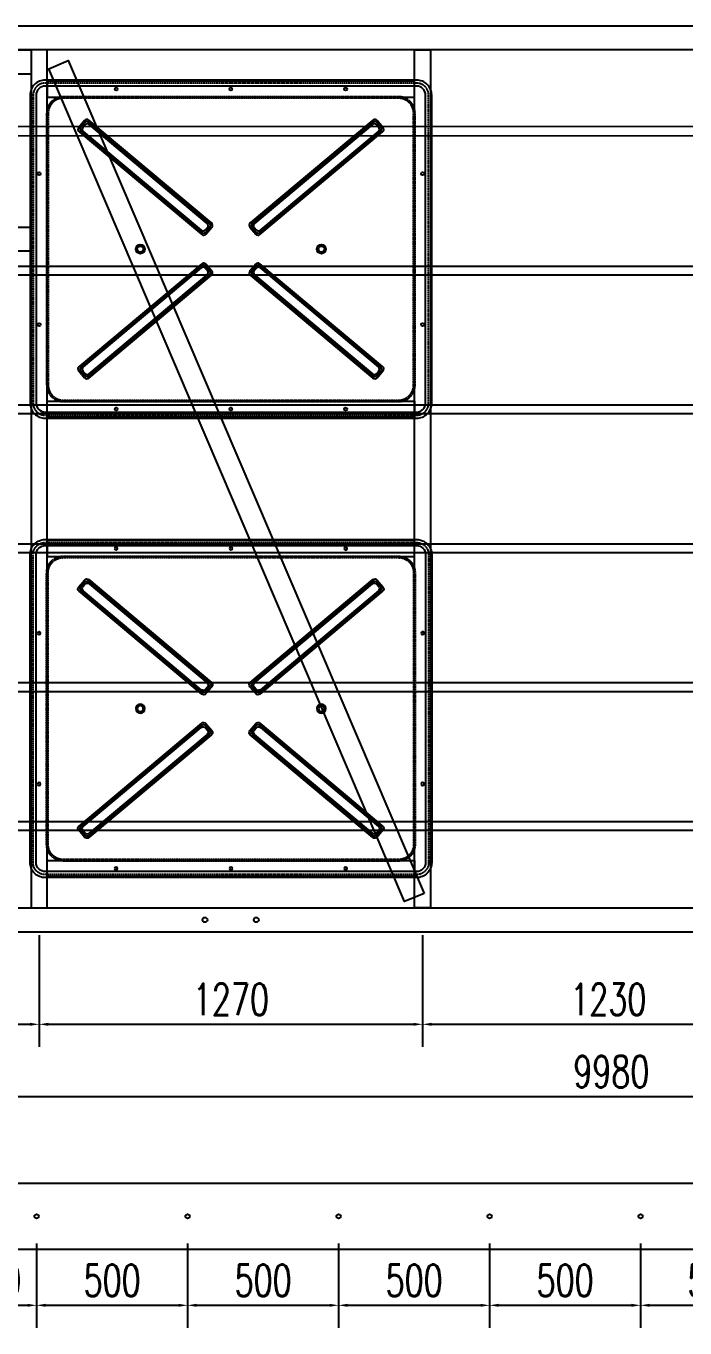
# Model space of a CAD drawing. Header units: millimetres. Extents: x 20612 to 158249, y -13511 to 156976.
# Drawn here: x 70747 to 72929, y 7996 to 12308 of the extents above; entities that cross this region are included whole.
import ezdxf

# ---------------------------------------------------------------- set-up
doc = ezdxf.new("R2010")
doc.units = ezdxf.units.MM
doc.header["$LTSCALE"] = 10
doc.linetypes.add('-6_350_HOLE$0$DASH', pattern=[0.35, 0.25, -0.1])
for name, color, linetype in [('W-FLOAT_BOWL浮筒', 253, 'Continuous'), ('W-STEEL_FRAME钢架', 3, 'Continuous'), ('W-STEEL_KEEL钢龙骨', 5, 'Continuous')]:
    doc.layers.add(name, color=color, linetype=linetype)
doc.styles.add('STANDARD_T3', font='simplex.shx', dxfattribs={"width": 0.7, "bigfont": 'hztxt.shx'})
doc.dimstyles.new('W&&30', dxfattribs={"dimtxt": 105, "dimasz": 30, "dimexe": 75, "dimexo": 90, "dimgap": 30, "dimtad": 1, "dimdec": 0, "dimzin": 0, "dimdsep": 46, "dimtxsty": 'STANDARD_T3', "dimcen": 0.09, "dimclrd": 1, "dimclre": 1, "dimclrt": 7, "dimazin": 2, "dimtfac": 1, "dimtdec": 0, "dimtix": 1, "dimtmove": 2, "dimatfit": 3, "dimfxl": 100, "dimtolj": 1, "dimtzin": 0, "dimarcsym": 0})

# ---------------------------------------------------------------- blocks, each defined once
blk = doc.blocks.new('*D189')
at = {"color": 1, "lineweight": -2, "transparency": 16777216}
for p, q in [((69560.3, 9297.2), (69560.3, 8926.5)), ((70790.3, 9297.2), (70790.3, 8926.5)), ((69590.3, 9001.5), (70760.3, 9001.5))]:
    blk.add_line(p, q, dxfattribs=at)
at = {"color": 1, "transparency": 16777216}
for points in [[(69590.3, 9006.5), (69590.3, 8996.5), (69560.3, 9001.5)], [(70760.3, 9006.5), (70760.3, 8996.5), (70790.3, 9001.5)]]:
    blk.add_solid(points, dxfattribs=at)
at = {"layer": 'Defpoints', "color": 0, "transparency": 16777216}
for p in [(69560.3, 9387.2), (70790.3, 9387.2), (70790.3, 9001.5)]:
    blk.add_point(p, dxfattribs=at)
at = {"color": 7, "transparency": 16777216, "insert": (70175.3, 9084), "char_height": 105, "attachment_point": 5, "style": 'STANDARD_T3'}
blk.add_mtext('\\A1;1230', dxfattribs=at)
blk = doc.blocks.new('*D190')
at = {"color": 1, "lineweight": -2, "transparency": 16777216}
for p, q in [((70790.3, 9297.2), (70790.3, 8926.5)), ((72060.3, 9297.2), (72060.3, 8926.5)), ((70820.3, 9001.5), (72030.3, 9001.5))]:
    blk.add_line(p, q, dxfattribs=at)
at = {"color": 1, "transparency": 16777216}
for points in [[(70820.3, 9006.5), (70820.3, 8996.5), (70790.3, 9001.5)], [(72030.3, 9006.5), (72030.3, 8996.5), (72060.3, 9001.5)]]:
    blk.add_solid(points, dxfattribs=at)
at = {"layer": 'Defpoints', "color": 0, "transparency": 16777216}
for p in [(70790.3, 9387.2), (72060.3, 9387.2), (72060.3, 9001.5)]:
    blk.add_point(p, dxfattribs=at)
at = {"color": 7, "transparency": 16777216, "insert": (71425.3, 9084), "char_height": 105, "attachment_point": 5, "style": 'STANDARD_T3'}
blk.add_mtext('\\A1;1270', dxfattribs=at)
blk = doc.blocks.new('*D191')
at = {"color": 1, "lineweight": -2, "transparency": 16777216}
for p, q in [((72060.3, 9297.2), (72060.3, 8926.5)), ((73290.3, 9297.2), (73290.3, 8926.5)), ((72090.3, 9001.5), (73260.3, 9001.5))]:
    blk.add_line(p, q, dxfattribs=at)
at = {"color": 1, "transparency": 16777216}
for points in [[(72090.3, 9006.5), (72090.3, 8996.5), (72060.3, 9001.5)], [(73260.3, 9006.5), (73260.3, 8996.5), (73290.3, 9001.5)]]:
    blk.add_solid(points, dxfattribs=at)
at = {"layer": 'Defpoints', "color": 0, "transparency": 16777216}
for p in [(72060.3, 9387.2), (73290.3, 9387.2), (73290.3, 9001.5)]:
    blk.add_point(p, dxfattribs=at)
at = {"color": 7, "transparency": 16777216, "insert": (72675.3, 9084), "char_height": 105, "attachment_point": 5, "style": 'STANDARD_T3'}
blk.add_mtext('\\A1;1230', dxfattribs=at)
blk = doc.blocks.new('1')
at = {"layer": 'W-FLOAT_BOWL浮筒'}
for points in [[(10, -25), (540, -25, 0.414214), (550, -15), (550, 15, 0.414214), (540, 25), (10, 25, 0.414214), (0, 15), (0, -15, 0.414214)], [(15, -20), (535, -20, 0.414214), (545, -10), (545, 10, 0.414214), (535, 20), (15, 20, 0.414214), (5, 10), (5, -10, 0.414214)], [(20, -15), (530, -15, 0.414214), (540, -5), (540, 5, 0.414214), (530, 15), (20, 15, 0.414214), (10, 5), (10, -5, 0.414214)]]:
    blk.add_lwpolyline(points, format="xyb", close=True, dxfattribs=at)
blk = doc.blocks.new('fxpm')
at = {"layer": 'W-FLOAT_BOWL浮筒'}
for points in [[(35.4, -1105.4), (1265.4, -1105.4, 0.414214), (1315.4, -1055.4), (1315.4, -35.4, 0.414214), (1265.4, 14.6), (35.4, 14.6, 0.414214), (-14.6, -35.4), (-14.6, -1055.4, 0.414214)], [(35.4, -1085.4), (1265.4, -1085.4, 0.414214), (1295.4, -1055.4), (1295.4, -35.4, 0.414214), (1265.4, -5.4), (35.4, -5.4, 0.414214), (5.4, -35.4), (5.4, -1055.4, 0.414214)]]:
    blk.add_lwpolyline(points, format="xyb", close=True, dxfattribs=at)
at = {"layer": 'W-FLOAT_BOWL浮筒', "linetype": '-6_350_HOLE$0$DASH', "ltscale": 0.1}
for points in [[(35.4, -1095.4), (1265.4, -1095.4, 0.414214), (1305.4, -1055.4), (1305.4, -35.4, 0.414214), (1265.4, 4.6), (35.4, 4.6, 0.414214), (-4.6, -35.4), (-4.6, -1055.4, 0.414214)], [(95.4, -1050.4), (1205.4, -1050.4, 0.414214), (1260.4, -995.4), (1260.4, -95.4, 0.414214), (1205.4, -40.4), (95.4, -40.4, 0.414214), (40.4, -95.4), (40.4, -995.4, 0.414214)], [(95.4, -1045.4), (1205.4, -1045.4, 0.414214), (1255.4, -995.4), (1255.4, -95.4, 0.414214), (1205.4, -45.4), (95.4, -45.4, 0.414214), (45.4, -95.4), (45.4, -995.4, 0.414214)]]:
    blk.add_lwpolyline(points, format="xyb", close=True, dxfattribs=at)
at = {"layer": 'W-FLOAT_BOWL浮筒'}
for centre, radius in [((270.4, -15.4), 5), ((650.4, -15.4), 5), ((1030.4, -15.4), 5), ((15.4, -295.4), 5), ((1285.4, -295.4), 5), ((350.4, -545.4), 15), ((350.4, -545.4), 10), ((950.4, -545.4), 15), ((950.4, -545.4), 10), ((15.4, -795.4), 5), ((1285.4, -795.4), 5), ((270.4, -1075.4), 5), ((650.4, -1075.4), 5), ((1030.4, -1075.4), 5)]:
    blk.add_circle(centre, radius, dxfattribs=at)
for p, rotation in [((156.1, -130.9), 320.0184917511716), ((723.1, -484.3), 39.98150824882561), ((156.1, -959.8), 39.98150824882561), ((723.1, -606.4), 320.0184917511716)]:
    blk.add_blockref('1', p, dxfattribs=dict(at, rotation=rotation))
blk = doc.blocks.new('*U184')
at = {"layer": 'W-STEEL_FRAME钢架'}
for points in [[(-661.5, -1421), (-608.5, -1421), (-608.5, 1421), (-661.5, 1421)], [(661.5, -1421), (608.5, -1421), (608.5, 1421), (661.5, 1421)]]:
    blk.add_lwpolyline(points, close=True, dxfattribs=at)
at = {"layer": 'W-STEEL_FRAME钢架', "color": 2}
for points in [[(-608.5, 1264.5), (608.5, 1264.5), (608.5, 1317.5), (-608.5, 1317.5)], [(-608.5, 257.5), (608.5, 257.5), (608.5, 204.5), (-608.5, 204.5)], [(-608.5, -257.5), (608.5, -257.5), (608.5, -204.5), (-608.5, -204.5)], [(-608.5, -1264.5), (608.5, -1264.5), (608.5, -1317.5), (-608.5, -1317.5)]]:
    blk.add_lwpolyline(points, close=True, dxfattribs=at)
blk = doc.blocks.new('*U185')
at = {"layer": 'W-STEEL_FRAME钢架', "color": 0, "linetype": 'ByBlock', "lineweight": -2, "transparency": 16777216}
blk.add_blockref('*U184', (2500, 0), dxfattribs=at)
blk = doc.blocks.new('*U186')
at = {"layer": 'W-STEEL_KEEL钢龙骨'}
blk.add_lwpolyline([(-4911, 15), (4911, 15), (4911, -15), (-4911, -15)], close=True, dxfattribs=at)
blk = doc.blocks.new('*U187')
at = {"layer": 'W-STEEL_FRAME钢架', "color": 0, "linetype": 'ByBlock', "lineweight": -2, "transparency": 16777216}
for p in [(0, 1840), (0, 1380), (0, 920), (0, 460), (0, 0)]:
    blk.add_blockref('*U186', p, dxfattribs=at)
blk = doc.blocks.new('*D216')
at = {"color": 1, "lineweight": -2, "transparency": 16777216}
for p, q in [((67695.3, 9218.2), (67695.3, 8687.3)), ((77675.3, 9218.2), (77675.3, 8687.3)), ((67725.3, 8762.3), (77645.3, 8762.3))]:
    blk.add_line(p, q, dxfattribs=at)
at = {"color": 1, "transparency": 16777216}
for points in [[(67725.3, 8767.3), (67725.3, 8757.3), (67695.3, 8762.3)], [(77645.3, 8767.3), (77645.3, 8757.3), (77675.3, 8762.3)]]:
    blk.add_solid(points, dxfattribs=at)
at = {"layer": 'Defpoints', "color": 0, "transparency": 16777216}
for p in [(67695.3, 9308.2), (77675.3, 9308.2), (77675.3, 8762.3)]:
    blk.add_point(p, dxfattribs=at)
at = {"color": 7, "transparency": 16777216, "insert": (72685.3, 8844.8), "char_height": 105, "attachment_point": 5, "style": 'STANDARD_T3'}
blk.add_mtext('\\A1;9980', dxfattribs=at)
blk = doc.blocks.new('*U285')
blk.add_circle((0, 0), 7)
blk = doc.blocks.new('*U286')
at = {"color": 0, "linetype": 'ByBlock', "lineweight": -2, "transparency": 16777216}
for p in [(0, 0), (500, 0), (1000, 0), (1500, 0), (2000, 0)]:
    blk.add_blockref('*U285', p, dxfattribs=at)
blk = doc.blocks.new('*D293')
at = {"color": 1, "lineweight": -2, "transparency": 16777216}
for p, q in [((70782, 8275.6), (70782, 7995.7)), ((71282, 8275.6), (71282, 7995.7)), ((70812, 8070.7), (71252, 8070.7))]:
    blk.add_line(p, q, dxfattribs=at)
at = {"color": 1, "transparency": 16777216}
for points in [[(70812, 8075.7), (70812, 8065.7), (70782, 8070.7)], [(71252, 8075.7), (71252, 8065.7), (71282, 8070.7)]]:
    blk.add_solid(points, dxfattribs=at)
at = {"layer": 'Defpoints', "color": 0, "transparency": 16777216}
for p in [(70782, 8365.6), (71282, 8365.6), (71282, 8070.7)]:
    blk.add_point(p, dxfattribs=at)
at = {"color": 7, "transparency": 16777216, "insert": (71032, 8153.2), "char_height": 105, "attachment_point": 5, "style": 'STANDARD_T3'}
blk.add_mtext('\\A1;500', dxfattribs=at)
blk = doc.blocks.new('*D294')
at = {"color": 1, "lineweight": -2, "transparency": 16777216}
for p, q in [((71282, 8275.6), (71282, 7995.7)), ((71782, 8275.6), (71782, 7995.7)), ((71312, 8070.7), (71752, 8070.7))]:
    blk.add_line(p, q, dxfattribs=at)
at = {"color": 1, "transparency": 16777216}
for points in [[(71312, 8075.7), (71312, 8065.7), (71282, 8070.7)], [(71752, 8075.7), (71752, 8065.7), (71782, 8070.7)]]:
    blk.add_solid(points, dxfattribs=at)
at = {"layer": 'Defpoints', "color": 0, "transparency": 16777216}
for p in [(71282, 8365.6), (71782, 8365.6), (71782, 8070.7)]:
    blk.add_point(p, dxfattribs=at)
at = {"color": 7, "transparency": 16777216, "insert": (71532, 8153.2), "char_height": 105, "attachment_point": 5, "style": 'STANDARD_T3'}
blk.add_mtext('\\A1;500', dxfattribs=at)
blk = doc.blocks.new('*D295')
at = {"color": 1, "lineweight": -2, "transparency": 16777216}
for p, q in [((71782, 8275.6), (71782, 7995.7)), ((72282, 8275.6), (72282, 7995.7)), ((71812, 8070.7), (72252, 8070.7))]:
    blk.add_line(p, q, dxfattribs=at)
at = {"color": 1, "transparency": 16777216}
for points in [[(71812, 8075.7), (71812, 8065.7), (71782, 8070.7)], [(72252, 8075.7), (72252, 8065.7), (72282, 8070.7)]]:
    blk.add_solid(points, dxfattribs=at)
at = {"layer": 'Defpoints', "color": 0, "transparency": 16777216}
for p in [(71782, 8365.6), (72282, 8365.6), (72282, 8070.7)]:
    blk.add_point(p, dxfattribs=at)
at = {"color": 7, "transparency": 16777216, "insert": (72032, 8153.2), "char_height": 105, "attachment_point": 5, "style": 'STANDARD_T3'}
blk.add_mtext('\\A1;500', dxfattribs=at)
blk = doc.blocks.new('*D296')
at = {"color": 1, "lineweight": -2, "transparency": 16777216}
for p, q in [((72282, 8275.6), (72282, 7995.7)), ((72782, 8275.6), (72782, 7995.7)), ((72312, 8070.7), (72752, 8070.7))]:
    blk.add_line(p, q, dxfattribs=at)
at = {"color": 1, "transparency": 16777216}
for points in [[(72312, 8075.7), (72312, 8065.7), (72282, 8070.7)], [(72752, 8075.7), (72752, 8065.7), (72782, 8070.7)]]:
    blk.add_solid(points, dxfattribs=at)
at = {"layer": 'Defpoints', "color": 0, "transparency": 16777216}
for p in [(72282, 8365.6), (72782, 8365.6), (72782, 8070.7)]:
    blk.add_point(p, dxfattribs=at)
at = {"color": 7, "transparency": 16777216, "insert": (72532, 8153.2), "char_height": 105, "attachment_point": 5, "style": 'STANDARD_T3'}
blk.add_mtext('\\A1;500', dxfattribs=at)
blk = doc.blocks.new('*D297')
at = {"color": 1, "lineweight": -2, "transparency": 16777216}
for p, q in [((72782, 8275.6), (72782, 7995.7)), ((73282, 8275.6), (73282, 7995.7)), ((72812, 8070.7), (73252, 8070.7))]:
    blk.add_line(p, q, dxfattribs=at)
at = {"color": 1, "transparency": 16777216}
for points in [[(72812, 8075.7), (72812, 8065.7), (72782, 8070.7)], [(73252, 8075.7), (73252, 8065.7), (73282, 8070.7)]]:
    blk.add_solid(points, dxfattribs=at)
at = {"layer": 'Defpoints', "color": 0, "transparency": 16777216}
for p in [(72782, 8365.6), (73282, 8365.6), (73282, 8070.7)]:
    blk.add_point(p, dxfattribs=at)
at = {"color": 7, "transparency": 16777216, "insert": (73032, 8153.2), "char_height": 105, "attachment_point": 5, "style": 'STANDARD_T3'}
blk.add_mtext('\\A1;500', dxfattribs=at)
blk = doc.blocks.new('*D347')
at = {"color": 1, "lineweight": -2, "transparency": 16777216}
for p, q in [((70492, 8275.6), (70492, 7995.7)), ((70782, 8275.6), (70782, 7995.7)), ((70522, 8070.7), (70752, 8070.7))]:
    blk.add_line(p, q, dxfattribs=at)
at = {"color": 1, "transparency": 16777216}
for points in [[(70522, 8075.7), (70522, 8065.7), (70492, 8070.7)], [(70752, 8075.7), (70752, 8065.7), (70782, 8070.7)]]:
    blk.add_solid(points, dxfattribs=at)
at = {"layer": 'Defpoints', "color": 0, "transparency": 16777216}
for p in [(70492, 8365.6), (70782, 8365.6), (70782, 8070.7)]:
    blk.add_point(p, dxfattribs=at)
at = {"color": 7, "transparency": 16777216, "insert": (70637, 8153.2), "char_height": 105, "attachment_point": 5, "style": 'STANDARD_T3'}
blk.add_mtext('\\A1;290', dxfattribs=at)
blk = doc.blocks.new('*U740')
blk.add_circle((0, 0), 8)
blk = doc.blocks.new('*U741')
at = {"color": 0, "linetype": 'ByBlock', "lineweight": -2, "transparency": 16777216}
for p in [(0, 0), (170, 0)]:
    blk.add_blockref('*U740', p, dxfattribs=at)

msp = doc.modelspace()

# ---------------------------------------------------------------- linework, layer by layer
at = {"layer": 'W-STEEL_FRAME钢架'}
for points in [[(67695.3, 9308.2), (77675.3, 9308.2), (77675.3, 12308.2), (67695.3, 12308.2)], [(67774.3, 9387.2), (77596.3, 9387.2), (77596.3, 12229.2), (67774.3, 12229.2)], [(69586.8, 12229.2), (70763.8, 12229.2), (70763.8, 12149.2), (69586.8, 12149.2)], [(69586.8, 11642.2), (70763.8, 11642.2), (70763.8, 11562.2), (69586.8, 11562.2)], [(67695.3, 8475.6), (77675.3, 8475.6), (77675.3, 8255.6), (67695.3, 8255.6)]]:
    msp.add_lwpolyline(points, close=True, dxfattribs=at)
at = {"layer": 'W-STEEL_FRAME钢架', "color": 6}
msp.add_lwpolyline([(72065.2, 9435.3), (72000.8, 9407.8), (70822.4, 12166.7), (70886.8, 12194.2)], close=True, dxfattribs=at)
at = {"layer": 'W-STEEL_KEEL钢龙骨'}
msp.add_lwpolyline([(70410.8, 11945.7), (77596.3, 11943.2), (77596.3, 11973.2), (70410.8, 11975.7)], close=True, dxfattribs=at)

# ---------------------------------------------------------------- block references
for name, p in [('*U741', (71339.4, 9347.7)), ('*U286', (70782, 8365.6))]:
    msp.add_blockref(name, p)
at = {"layer": 'W-FLOAT_BOWL浮筒'}
msp.add_blockref('fxpm', (70774.9, 12114.6), dxfattribs=at)
at = {"layer": 'W-FLOAT_BOWL浮筒', "xscale": -1, "rotation": 180}
msp.add_blockref('fxpm', (70774.9, 9501.9), dxfattribs=at)
at = {"layer": 'W-STEEL_FRAME钢架'}
for name, p in [('*U185', (68925.3, 10808.2)), ('*U187', (72685.3, 9658.2))]:
    msp.add_blockref(name, p, dxfattribs=at)

# ---------------------------------------------------------------- dimensions: what is measured, and where the dimension line sits
for base, p1, p2, picture, middle in [((70790.3, 9001.5), (69560.3, 9387.2), (70790.3, 9387.2), '*D189', (70175.3, 9084)), ((72060.3, 9001.5), (70790.3, 9387.2), (72060.3, 9387.2), '*D190', (71425.3, 9084)), ((73290.3, 9001.5), (72060.3, 9387.2), (73290.3, 9387.2), '*D191', (72675.3, 9084)), ((77675.3, 8762.3), (67695.3, 9308.2), (77675.3, 9308.2), '*D216', (72685.3, 8844.8)), ((70782, 8070.7), (70492, 8365.6), (70782, 8365.6), '*D347', (70637, 8153.2)), ((71282, 8070.7), (70782, 8365.6), (71282, 8365.6), '*D293', (71032, 8153.2)), ((71782, 8070.7), (71282, 8365.6), (71782, 8365.6), '*D294', (71532, 8153.2)), ((72282, 8070.7), (71782, 8365.6), (72282, 8365.6), '*D295', (72032, 8153.2)), ((72782, 8070.7), (72282, 8365.6), (72782, 8365.6), '*D296', (72532, 8153.2)), ((73282, 8070.7), (72782, 8365.6), (73282, 8365.6), '*D297', (73032, 8153.2))]:
    dim = msp.add_linear_dim(base=base, p1=p1, p2=p2, dimstyle='W&&30')
    dim.commit()
    dim.dimension.update_dxf_attribs({"geometry": picture, "text_midpoint": middle})

doc.saveas('drawing.dxf')
